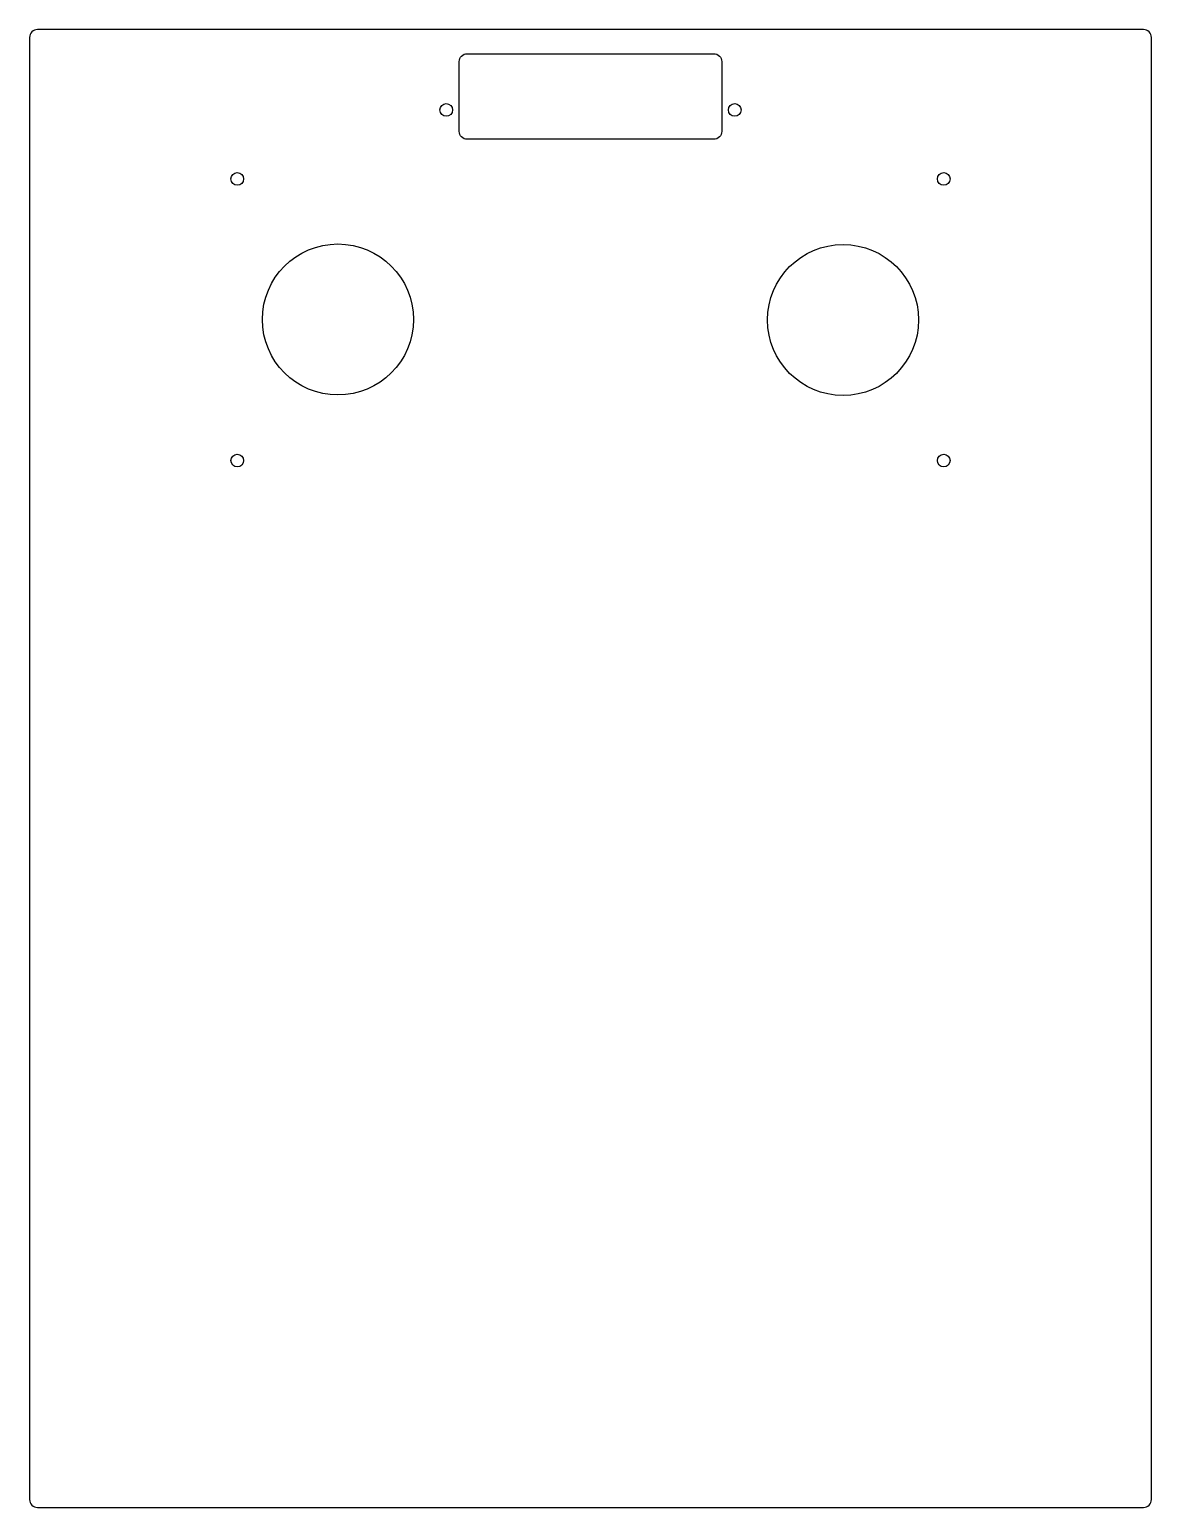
# Model space of a CAD drawing. Header units: millimetres. Extents: x 22 to 305, y -36 to 337.
import ezdxf

# ---------------------------------------------------------------- set-up
doc = ezdxf.new("R2010")
doc.units = ezdxf.units.MM
doc.layers.get('0').update_dxf_attribs({"linetype": 'CONTINUOUS'})

msp = doc.modelspace()

# ---------------------------------------------------------------- linework, layer by layer
for points in [[(21.52, -34.5, 0.414214), (23.52, -36.5), (302.52, -36.5, 0.414214), (304.52, -34.5), (304.52, 334.5, 0.414214), (302.52, 336.5), (23.52, 336.5, 0.414214), (21.52, 334.5)], [(196.12, 328.4), (196.12, 310.8, -0.414214), (194.12, 308.8), (131.92, 308.8, -0.414214), (129.92, 310.8), (129.92, 328.4, -0.414214), (131.92, 330.4), (194.12, 330.4, -0.414214)]]:
    msp.add_lwpolyline(points, format="xyb", close=True)
for centre, radius in [((126.62, 316.2), 1.6), ((199.42, 316.2), 1.6), ((73.91, 298.8), 1.6), ((252.13, 298.8), 1.6), ((99.31, 263.33), 19.05), ((226.73, 263.2), 19.05), ((73.91, 227.73), 1.6), ((252.13, 227.73), 1.6)]:
    msp.add_circle(centre, radius)

doc.saveas('drawing.dxf')
